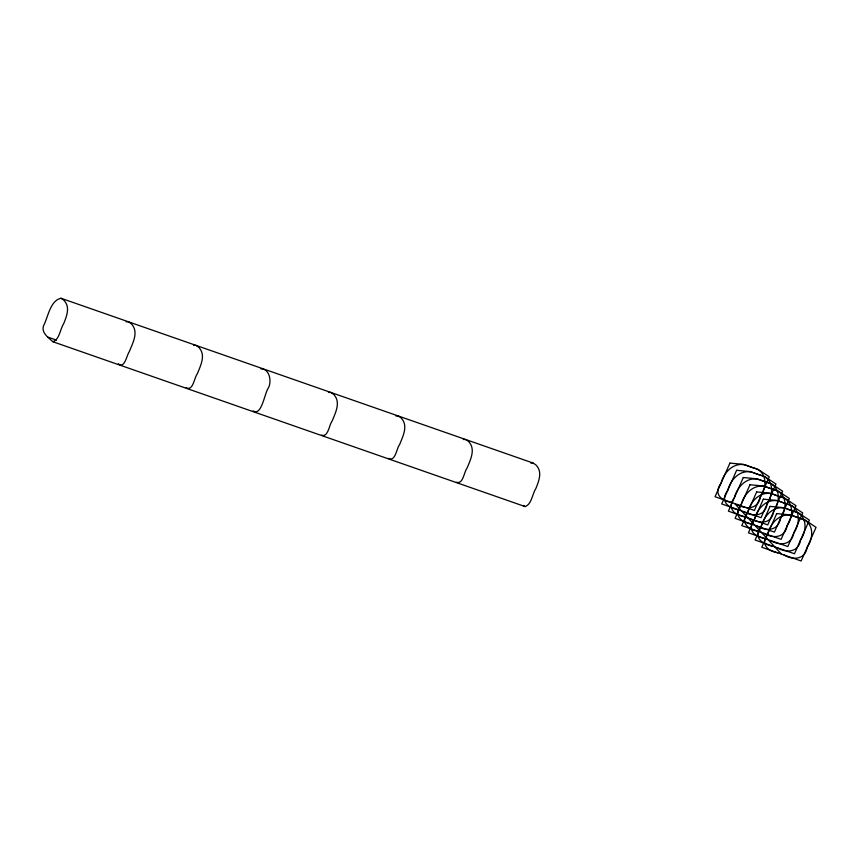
<?xml version="1.0" encoding="UTF-8"?>
<svg xmlns="http://www.w3.org/2000/svg" width="859" height="859" viewBox="0 0 859 859"><rect width="100%" height="100%" fill="white"/><g stroke="black" fill="none" stroke-linecap="round" stroke-linejoin="round"><path stroke-width="1.29" d="M126.101 321.771L128.421 321.792L130.944 323.446A71.995 28.197 -70.8 0 1 132.275 324.895C138.6 332.97 132.458 343.514 129.312 351.61C126.638 355.186 124.78 369.08 118.327 363.786M193.522 345.307L195.841 345.329L198.365 346.982A71.995 28.197 -70.8 0 1 199.707 348.432C205.741 355.98 200.372 366.052 197.355 373.729C194.241 377.52 193.082 391.618 186.178 387.72M328.428 392.391L330.747 392.413L333.271 394.066A71.995 28.197 -70.8 0 1 334.613 395.516C340.647 403.075 335.278 413.147 332.261 420.813C329.061 424.733 328.31 437.65 321.502 435.18M395.87 415.939L398.189 415.949L400.702 417.614A71.995 28.197 -70.8 0 1 402.044 419.052C408.089 426.612 402.721 436.683 399.693 444.361C396.579 448.151 395.43 462.249 388.515 458.352M463.334 439.486L465.653 439.507L468.176 441.161A71.995 28.197 -70.8 0 1 469.519 442.61C475.564 450.159 470.184 460.241 467.167 467.908C463.978 471.827 463.216 484.734 456.408 482.264M530.798 463.033L533.117 463.055L535.64 464.708A71.995 28.197 -70.8 0 1 536.972 466.158C542.383 472.643 538.604 481.641 535.898 488.449C532.258 493.968 531.785 504.212 525.15 506.585L52.968 341.764C48.587 337.823 41.361 332.991 43.38 326.152C48.222 317.035 49.897 300.897 60.935 298.234L533.117 463.055M260.986 368.855C269.769 368.876 271.777 381.407 268.438 387.881C264.787 392.144 261.662 416.819 253.212 410.87M52.968 341.764C59.604 339.391 60.076 329.147 63.706 323.628C66.411 316.821 70.191 307.823 64.79 301.337A71.995 28.197 -70.8 0 0 63.448 299.888L60.935 298.234M737.151 504.437C746.16 509.935 758.508 509.162 760.43 496.813C767.431 486.709 767.237 470.56 752.871 467.747A71.995 64.855 -42.8 0 0 748.93 466.373C735.97 459.941 724.277 470.85 721.088 483.08C712.906 494.043 721.42 500.797 732.276 502.74M743.83 511.653C752.838 517.15 765.186 516.377 767.108 504.029C774.109 493.925 773.916 477.776 759.549 474.963A71.995 64.855 -42.8 0 0 755.609 473.588C742.648 467.167 730.955 478.066 727.766 490.296C719.584 501.259 728.11 508.013 738.955 509.956M757.187 526.095C766.196 531.592 778.544 530.808 780.466 518.46C787.478 508.356 787.274 492.207 772.907 489.394A71.995 64.855 -42.8 0 0 768.966 488.019C756.006 481.598 744.313 492.508 741.124 504.727C733.64 514.874 740.254 522.229 751.088 523.958M763.876 533.31C772.875 538.808 785.223 538.024 787.145 525.676C794.156 515.572 793.963 499.423 779.585 496.609A71.995 64.855 -42.8 0 0 775.645 495.235C762.685 488.814 750.991 499.723 747.802 511.953C739.631 522.906 748.146 529.659 758.991 531.603M770.555 540.526C779.553 546.023 791.901 545.25 793.823 532.902C800.835 522.798 800.642 506.638 786.264 503.836A71.995 64.855 -42.8 0 0 782.324 502.451C769.363 496.03 757.67 506.939 754.492 519.169C746.31 530.121 754.825 536.886 765.67 538.818M777.234 547.741C786.232 553.239 798.58 552.466 800.502 540.118C807.514 530.014 807.32 513.854 792.954 511.051A71.995 64.855 -42.8 0 0 789.002 509.677C776.042 503.245 764.36 514.154 761.171 526.384C752.355 538.121 762.738 544.295 773.572 546.464M783.913 554.957C792.921 560.455 805.27 559.681 807.181 547.333C814.192 537.229 813.999 521.069 799.632 518.267A71.995 64.855 -42.8 0 0 795.692 516.893C782.732 510.461 771.038 521.37 767.849 533.6C760.355 543.736 766.969 551.091 777.814 552.831M749.295 518.449C759.216 523.464 771.124 525.107 773.787 511.245C780.788 501.141 780.595 484.991 766.228 482.178A71.995 64.855 -42.8 0 0 762.287 480.804C749.327 474.383 737.634 485.292 734.445 497.511C726.95 507.658 733.565 515.013 744.409 516.742M47.932 337.136L56.511 340.132M525.15 506.585L523.442 505.446M734.713 503.589L781.475 554.109M729.946 463.087L715.042 496.717L754.385 510.45L769.288 476.82L758.368 469.572L743.497 464.386L729.946 463.087M736.625 470.303L721.721 503.932L761.063 517.676L775.967 484.036L765.047 476.788L750.186 471.602L736.625 470.303M743.303 477.518L728.4 511.159L767.742 524.892L782.646 491.251L771.726 484.004L756.865 478.817L743.303 477.518M749.982 484.734L735.079 518.374L774.421 532.108L789.335 498.467L778.404 491.219L763.544 486.033L749.982 484.734M756.661 491.949L741.757 525.59L781.11 539.323L796.014 505.693L785.094 498.435L770.222 493.249L756.661 491.949M763.34 499.165L748.436 532.805L787.789 546.539L802.693 512.909L791.773 505.661L776.901 500.464L763.34 499.165M770.018 506.391L755.115 540.021L794.468 553.754L809.371 520.125L798.451 512.877L783.58 507.68L770.018 506.391M776.697 513.607L761.793 547.237L801.146 560.97L816.05 527.34L805.13 520.092L790.259 514.895L776.697 513.607"/></g></svg>
